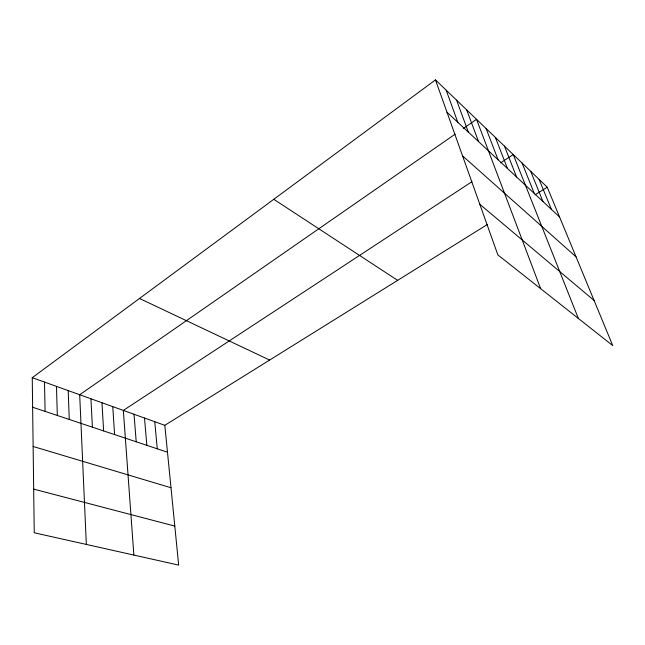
<?xml version="1.0" encoding="UTF-8"?>
<svg xmlns="http://www.w3.org/2000/svg" width="645" height="645" viewBox="0 0 645 645"><rect width="100%" height="100%" fill="white"/><g stroke="black" fill="none" stroke-linecap="round" stroke-linejoin="round"><path stroke-width="0.97" d="M487.354 224.508L164.814 425.321L178.665 565.101L34.241 532.778L32.25 377.68L435.464 79.899L547.258 187.211L612.75 345.591L497.867 254.912L435.464 79.899M455.144 134.16L79.69 394.732L86.333 544.436M463.312 128.492L476.526 119.317L540.663 288.694M471.898 181.713L123.34 410.414L133.862 555.071M500.641 162.854L513.259 154.574L578.347 318.436M535.028 194.822L547.258 187.211M33.685 489.112L174.803 526.078M33.137 446.485L170.998 487.741M32.629 407.237L167.482 452.218M32.25 377.68L164.814 425.321M139.505 298.466L269.626 360.063M273.786 199.305L397.642 280.357M479.807 204.272L594.093 300.473M462.562 155.888L576.05 256.839M446.993 112.23L559.578 217.002M539.091 179.374L551.386 209.375M530.706 171.328L542.969 201.546M522.103 163.064L534.326 193.5M504.446 146.117L516.572 176.98M495.392 137.425L507.462 168.506M486.088 128.5L498.093 159.783M466.698 109.884L478.542 141.594M456.579 100.177L468.334 132.096M446.179 90.187L457.821 122.308M154.752 421.709L157.267 448.815M144.496 418.016L146.85 445.34M134.023 414.259L136.216 441.793M112.762 406.616L114.6 434.585M101.958 402.73L103.619 430.916M90.937 398.771L92.412 427.175M68.201 390.604L69.265 419.46M56.478 386.387L57.316 415.477M44.489 382.082L45.11 411.405"/></g></svg>
